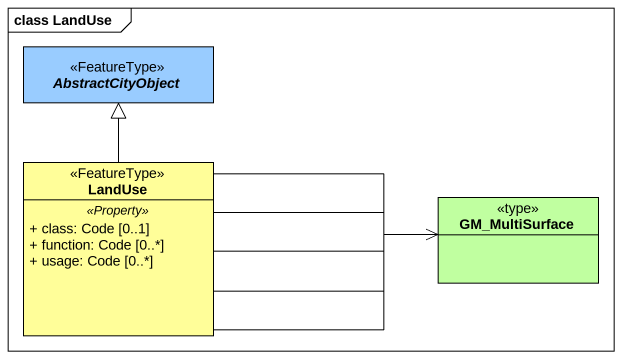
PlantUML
@startuml
mainframe class LandUse
hide circle
hide empty members
skinparam classAttributeIconSize 0
abstract class AbstractCityObject <<FeatureType>> #99CCFF
class LandUse <<FeatureType>> #FFFE99 {
  .. <<Property>> ..
  + class: Code [0..1]
  + function: Code [0..*]
  + usage: Code [0..*]
}
class GM_MultiSurface <<type>> #C0FFA0
LandUse -up-|> AbstractCityObject
LandUse -right-> GM_MultiSurface
LandUse -right-> GM_MultiSurface
LandUse -right-> GM_MultiSurface
LandUse -right-> GM_MultiSurface
LandUse -right- GM_MultiSurface
@enduml
